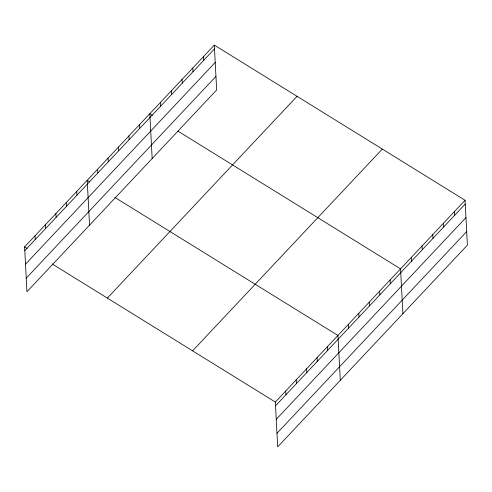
<?xml version="1.0" encoding="UTF-8"?>
<svg xmlns="http://www.w3.org/2000/svg" width="492" height="492" viewBox="0 0 492 492"><rect width="100%" height="100%" fill="white"/><g stroke="black" fill="none" stroke-linecap="round" stroke-linejoin="round"><path stroke-width="0.74" d="M214.315 45.116L216.665 89.95L26.949 291.725L24.6 246.892L214.315 45.116L465.051 200.275L467.4 245.108L277.685 446.884L275.335 402.05L465.051 200.275M24.797 250.649L214.512 48.868M25.504 264.204L215.225 62.422M26.242 278.171L215.957 76.389M107.342 298.097L297.057 96.321M192.593 350.851L382.309 149.076M275.532 405.808L465.248 204.026M276.24 419.362L465.955 217.581M276.971 433.329L466.687 231.547M152.323 115.276L149.814 113.72L152.163 158.553M178.024 131.173L400.549 268.878L402.899 313.712M89.716 181.862L87.207 180.306L89.556 225.139M114.79 197.372L337.942 335.464L340.292 380.298M24.6 246.892L27.109 248.448M52.183 263.964L275.335 402.05M454.3 211.708L454.497 215.465M443.55 223.147L443.747 226.898M432.8 234.579L432.997 238.331M422.05 246.012L422.247 249.764M411.3 257.445L411.497 261.197M390.113 279.979L390.31 283.73M379.676 291.073L379.873 294.831M369.246 302.174L369.437 305.926M358.809 313.269L359.006 317.026M348.373 324.369L348.57 328.121M327.506 346.565L327.703 350.316M317.069 357.659L317.266 361.417M306.639 368.76L306.836 372.512M296.202 379.855L296.399 383.612M285.766 390.956L285.963 394.707M203.565 56.549L203.762 60.301M192.815 67.982L193.012 71.74M182.065 79.421L182.261 83.173M171.314 90.854L171.511 94.605M160.564 102.287L160.761 106.038M139.377 124.82L139.574 128.572M128.947 135.915L129.144 139.666M118.51 147.016L118.707 150.767M108.074 158.11L108.271 161.862M97.644 169.211L97.84 172.963M76.77 191.406L76.967 195.158M66.34 202.501L66.537 206.259M55.904 213.602L56.1 217.353M45.467 224.696L45.664 228.454M35.037 235.797L35.233 239.549"/></g></svg>
